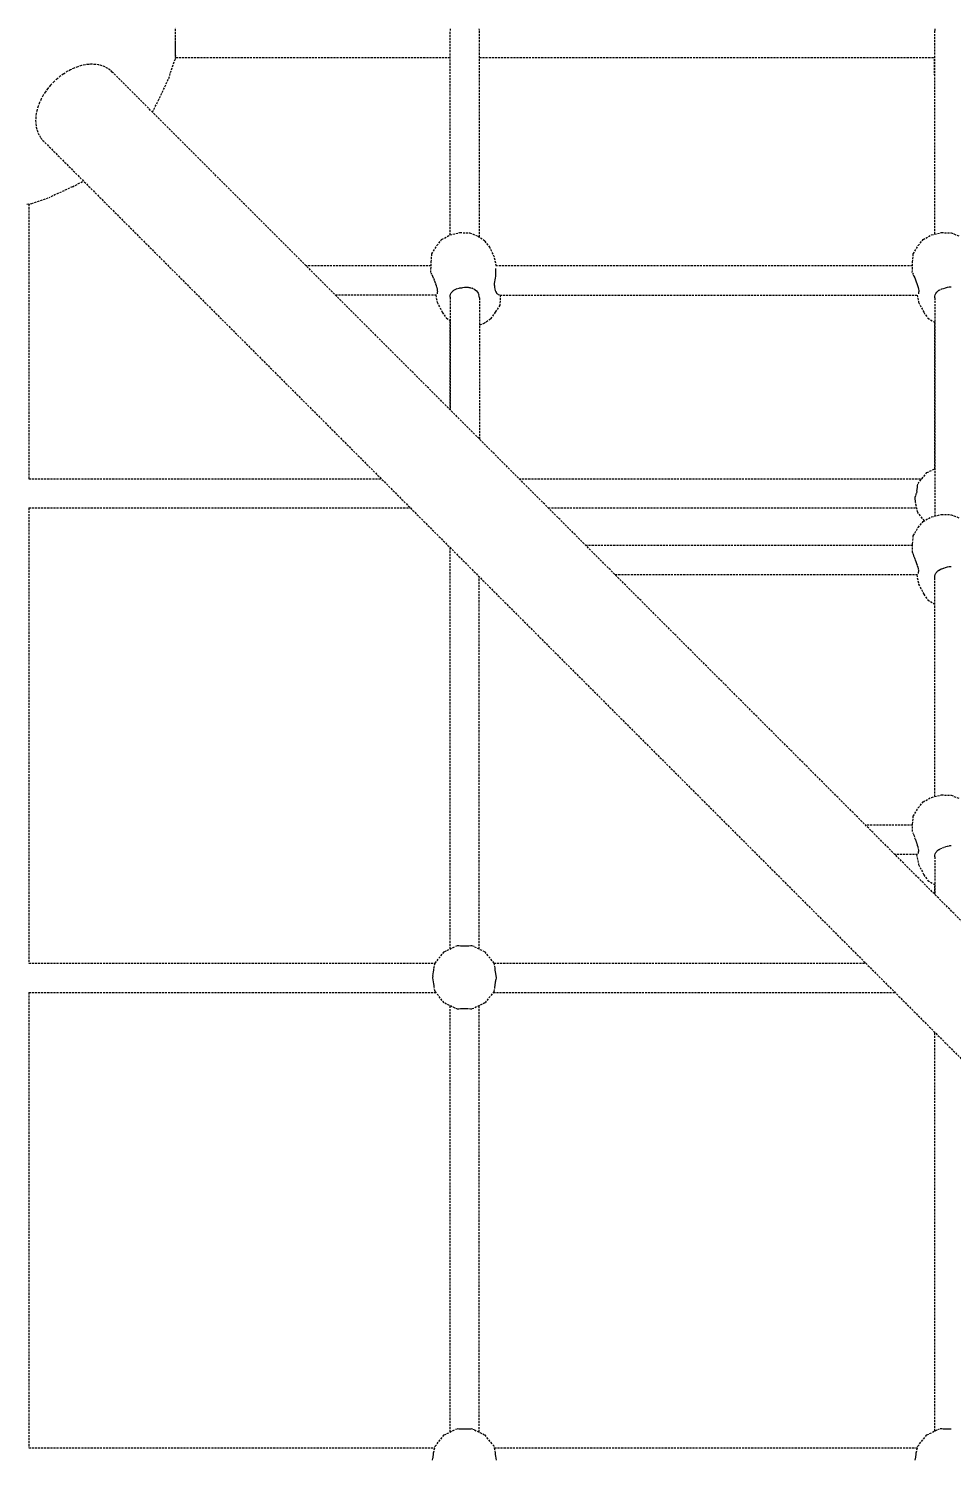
# Model space of a CAD drawing. Header units: millimetres. Extents: x -5899 to 5819, y -5159 to 4068.
# Drawn here: x -1602 to -1035, y 240 to 1122 of the extents above; entities that cross this region are included whole.
import ezdxf

# ---------------------------------------------------------------- set-up
doc = ezdxf.new("R2010")
doc.units = ezdxf.units.MM
doc.linetypes.add('HIDDEN', pattern=[1.905, 1.27, -0.635])
for name, color, linetype in [('DIKOM_ОБЪЕКТ', 7, 'Continuous'), ('DIKOM_РАЗМЕР_ЗОНА', 7, 'Continuous'), ('DIKOM_РАЗМЕР_ОБЪЕКТА', 7, 'Continuous')]:
    doc.layers.add(name, color=color, linetype=linetype)
doc.styles.add('style1', font='arialbd.ttf', dxfattribs={"width": 0.8})
doc.dimstyles.new('1-50', dxfattribs={"dimtxt": 300, "dimasz": 200, "dimexe": 100, "dimexo": 0, "dimgap": 100, "dimtad": 1, "dimtxsty": 'style1', "dimcen": 200, "dimclrd": 7, "dimclre": 7, "dimclrt": 7, "dimadec": 1, "dimazin": 2, "dimtfac": 1, "dimtmove": 0, "dimatfit": 2, "dimfxl": 0, "dimlwd": 25, "dimlwe": 18, "dimarcsym": 0})

# ---------------------------------------------------------------- blocks, each defined once
blk = doc.blocks.new('*D0')
at = {"layer": 'Defpoints', "color": 0, "transparency": 16777216}
for p in [(-587.32, 2301.17), (-4790.55, -2120.14), (-586.68, -2120.14)]:
    blk.add_point(p, dxfattribs=at)
at = {"layer": 'DIKOM_РАЗМЕР_ОБЪЕКТА', "color": 7, "lineweight": 18, "transparency": 16777216}
for p, q in [((-587.32, 2301.17), (-4890.55, 2301.17)), ((-586.68, -2120.14), (-4890.55, -2120.14))]:
    blk.add_line(p, q, dxfattribs=at)
at = {"layer": 'DIKOM_РАЗМЕР_ОБЪЕКТА', "color": 7, "lineweight": 25, "transparency": 16777216}
blk.add_line((-4790.55, 2101.17), (-4790.55, -1920.14), dxfattribs=at)
at = {"layer": 'DIKOM_РАЗМЕР_ОБЪЕКТА', "color": 7, "transparency": 16777216}
for points in [[(-4823.88, 2101.17), (-4757.22, 2101.17), (-4790.55, 2301.17)], [(-4823.88, -1920.14), (-4757.22, -1920.14), (-4790.55, -2120.14)]]:
    blk.add_solid(points, dxfattribs=at)
at = {"layer": 'DIKOM_РАЗМЕР_ОБЪЕКТА', "color": 7, "transparency": 16777216, "insert": (-5069.25, 85.55), "char_height": 300, "attachment_point": 5, "rotation": 90, "style": 'style1'}
blk.add_mtext('{\\fArial|b0|i0|c204|p34;\\H1.16667x;4400}', dxfattribs=at)
blk = doc.blocks.new('*D2')
at = {"layer": 'Defpoints', "color": 0, "transparency": 16777216}
for p in [(-5423.09, 4068.46), (-588.59, 4068.46), (-588.59, -3888.19)]:
    blk.add_point(p, dxfattribs=at)
at = {"layer": 'DIKOM_РАЗМЕР_ЗОНА', "color": 7, "lineweight": 18, "transparency": 16777216}
for p, q in [((-588.59, 4068.46), (-5523.09, 4068.46)), ((-588.59, -3888.19), (-5523.09, -3888.19))]:
    blk.add_line(p, q, dxfattribs=at)
at = {"layer": 'DIKOM_РАЗМЕР_ЗОНА', "color": 7, "lineweight": 25, "transparency": 16777216}
blk.add_line((-5423.09, -3688.19), (-5423.09, 3868.46), dxfattribs=at)
at = {"layer": 'DIKOM_РАЗМЕР_ЗОНА', "color": 7, "transparency": 16777216}
for points in [[(-5456.42, 3868.46), (-5389.75, 3868.46), (-5423.09, 4068.46)], [(-5456.42, -3688.19), (-5389.75, -3688.19), (-5423.09, -3888.19)]]:
    blk.add_solid(points, dxfattribs=at)
at = {"layer": 'DIKOM_РАЗМЕР_ЗОНА', "color": 7, "transparency": 16777216, "insert": (-5701.79, 90.08), "char_height": 300, "attachment_point": 5, "rotation": 90, "style": 'style1'}
blk.add_mtext('{\\fArial|b0|i0|c204|p34;\\H1.16667x;7900}', dxfattribs=at)

msp = doc.modelspace()

# ---------------------------------------------------------------- linework, layer by layer
at = {"layer": 'DIKOM_ОБЪЕКТ', "color": 7, "linetype": 'HIDDEN', "lineweight": 15}
for p, q in [((-1512.024, 1120.089), (-1512.024, 1122.141)), ((-1512.024, 1118.134), (-1512.024, 1120.089)), ((-1343.022, 1121.489), (-1343.091, 1120.513)), ((-1343.09, 994.597), (-1343.091, 1120.513)), ((-1325.091, 1120.515), (-1325.162, 1121.507)), ((-1325.092, 993.117), (-1325.091, 1120.515)), ((-1044.824, 1121.493), (-1044.893, 1120.513)), ((-1044.892, 995.067), (-1044.893, 1120.513)), ((-1512.024, 1116.298), (-1512.024, 1118.134)), ((-1512.024, 1114.575), (-1512.024, 1116.298)), ((-1512.024, 1112.962), (-1512.024, 1114.575)), ((-1512.024, 1111.454), (-1512.024, 1112.962)), ((-1512.024, 1110.055), (-1512.024, 1111.454)), ((-1516.29, 1090.872), (-1512.454, 1102.252)), ((-1512.024, 1105.065), (-1512.454, 1102.252)), ((-1512.024, 1108.784), (-1512.024, 1110.055)), ((-1512.024, 1107.645), (-1512.024, 1108.784)), ((-1512.024, 1106.645), (-1512.024, 1107.645)), ((-1512.024, 1105.789), (-1512.024, 1106.645)), ((-1512.024, 1105.082), (-1512.024, 1105.789)), ((-1512.024, 1104.528), (-1512.024, 1105.082)), ((-1512.024, 1105.065), (-1512.024, 1104.541)), ((-1512.024, 1103.811), (-1343.14, 1103.811)), ((-1343.135, 994.586), (-1343.141, 1103.811)), ((-1325.091, 1103.811), (-1044.943, 1103.811)), ((-1044.937, 995.056), (-1044.943, 1103.811)), ((-1581.056, 1093.716), (-1583.178, 1092.18)), ((-1581.056, 1093.716), (-1578.878, 1095.088)), ((-1576.665, 1096.286), (-1578.878, 1095.088)), ((-1574.443, 1097.301), (-1576.665, 1096.286)), ((-1572.214, 1098.137), (-1574.443, 1097.301)), ((-1569.979, 1098.793), (-1572.214, 1098.137)), ((-1567.74, 1099.267), (-1569.979, 1098.793)), ((-1565.513, 1099.549), (-1567.74, 1099.267)), ((-1564.364, 1099.618), (-1565.513, 1099.549)), ((-1563.327, 1099.632), (-1564.364, 1099.618)), ((-1561.21, 1099.513), (-1563.327, 1099.632)), ((-1559.189, 1099.195), (-1561.21, 1099.513)), ((-1557.272, 1098.682), (-1559.189, 1099.195)), ((-1555.469, 1097.977), (-1557.272, 1098.682)), ((-1553.804, 1097.092), (-1555.469, 1097.977)), ((-1552.3, 1096.048), (-1553.804, 1097.092)), ((-1550.967, 1094.864), (-1552.3, 1096.048)), ((-651.806, 195.702), (-1550.967, 1094.864)), ((-1590.629, 1084.752), (-1592.15, 1082.668)), ((-1588.969, 1086.752), (-1590.629, 1084.752)), ((-1588.969, 1086.752), (-1587.182, 1088.653)), ((-1587.182, 1088.653), (-1585.226, 1090.488)), ((-1585.226, 1090.488), (-1583.178, 1092.18)), ((-1522.712, 1077.144), (-1516.29, 1090.872)), ((-1595.765, 1076.07), (-1596.624, 1073.809)), ((-1594.726, 1078.313), (-1595.765, 1076.07)), ((-1593.518, 1080.517), (-1594.726, 1078.313)), ((-1592.15, 1082.668), (-1593.518, 1080.517)), ((-1526.271, 1070.168), (-1522.712, 1077.144)), ((-1598.067, 1067.126), (-1598.163, 1064.984)), ((-1597.778, 1069.321), (-1598.067, 1067.126)), ((-1597.297, 1071.553), (-1597.778, 1069.321)), ((-1596.624, 1073.809), (-1597.297, 1071.553)), ((-1598.163, 1064.984), (-1598.067, 1062.915)), ((-1598.067, 1062.915), (-1597.783, 1060.943)), ((-1597.783, 1060.943), (-1597.319, 1059.08)), ((-1597.319, 1059.08), (-1596.68, 1057.331)), ((-1596.68, 1057.331), (-1595.878, 1055.709)), ((-1595.878, 1055.709), (-1594.925, 1054.229)), ((-1594.925, 1054.229), (-1593.838, 1052.901)), ((-1593.838, 1052.901), (-694.453, 153.497)), ((-1575.524, 1024.244), (-1589.185, 1017.855)), ((-1575.524, 1024.244), (-1568.689, 1027.752)), ((-1603.522, 1013.494), (-1600.588, 1013.97)), ((-1602.34, 1013.494), (-1602.34, 844.566)), ((-1600.588, 1013.97), (-1589.185, 1017.855)), ((-1343.233, 994.563), (-1337.086, 996.053)), ((-1337.086, 996.053), (-1331.085, 995.87)), ((-1331.085, 995.87), (-1326.421, 994.049)), ((-1046.974, 994.563), (-1040.827, 996.053)), ((-1040.827, 996.053), (-1034.827, 995.87)), ((-1034.827, 995.87), (-1030.162, 994.049)), ((-1354.344, 982.931), (-1351.312, 988.015)), ((-1351.312, 988.015), (-1348.311, 991.694)), ((-1348.311, 991.694), (-1343.233, 994.563)), ((-1321.809, 990.817), (-1326.421, 994.049)), ((-1321.809, 990.817), (-1318.666, 986.768)), ((-1058.086, 982.931), (-1055.054, 988.015)), ((-1055.054, 988.015), (-1052.052, 991.694)), ((-1052.052, 991.694), (-1046.974, 994.563)), ((-1354.777, 978.015), (-1354.344, 982.931)), ((-1315.872, 980.987), (-1318.666, 986.768)), ((-1314.663, 975.304), (-1315.872, 980.987)), ((-1058.518, 978.015), (-1058.086, 982.931)), ((-1354.844, 975.608), (-1431.711, 975.608)), ((-1354.959, 971.513), (-1354.777, 978.015)), ((-1354.886, 971.173), (-1354.494, 970.415)), ((-1354.417, 970.262), (-1353.963, 969.317)), ((-1315.018, 971.355), (-1315.022, 972.255)), ((-1315.021, 972.358), (-1314.998, 973.178)), ((-1314.987, 970.325), (-1315.015, 971.301)), ((-1314.998, 973.178), (-1314.946, 973.906)), ((-1314.929, 969.239), (-1314.984, 970.27)), ((-1058.586, 975.608), (-1314.728, 975.608)), ((-1058.7, 971.513), (-1058.518, 978.015)), ((-1058.627, 971.171), (-1058.224, 970.392)), ((-1058.191, 970.33), (-1057.7, 969.308)), ((-1057.67, 969.246), (-1057.197, 968.18)), ((-1353.893, 969.164), (-1353.451, 968.171)), ((-1353.39, 968.028), (-1352.961, 966.992)), ((-1352.912, 966.865), (-1352.507, 965.808)), ((-1352.467, 965.696), (-1352.097, 964.629)), ((-1352.063, 964.527), (-1351.727, 963.466)), ((-1351.702, 963.377), (-1351.417, 962.356)), ((-1351.381, 962.201), (-1351.174, 961.317)), ((-1351.161, 961.249), (-1350.997, 960.368)), ((-1341.208, 960.311), (-1340.487, 960.837)), ((-1340.445, 960.864), (-1339.63, 961.292)), ((-1339.58, 961.317), (-1338.693, 961.64)), ((-1338.575, 961.675), (-1337.613, 961.896)), ((-1337.544, 961.906), (-1337.061, 961.958)), ((-1337.061, 961.958), (-1336.518, 962.018)), ((-1336.441, 962.022), (-1335.985, 962.021)), ((-1335.985, 962.021), (-1335.368, 962.186)), ((-1335.283, 962.205), (-1334.184, 962.375)), ((-1334.091, 962.388), (-1332.985, 962.436)), ((-1332.81, 962.436), (-1331.732, 962.36)), ((-1331.657, 962.35), (-1330.622, 962.155)), ((-1330.556, 962.138), (-1329.585, 961.832)), ((-1328.915, 961.529), (-1329.527, 961.811)), ((-1328.578, 961.373), (-1327.755, 960.854)), ((-1327.674, 960.794), (-1326.951, 960.182)), ((-1315.794, 963.456), (-1315.766, 964.568)), ((-1315.794, 963.456), (-1315.727, 962.389)), ((-1315.765, 964.61), (-1315.655, 965.735)), ((-1315.724, 962.352), (-1315.562, 961.351)), ((-1315.652, 965.779), (-1315.457, 966.904)), ((-1315.556, 961.315), (-1315.307, 960.401)), ((-1315.448, 966.951), (-1315.174, 968.06)), ((-1315.161, 968.112), (-1314.906, 968.92)), ((-1057.17, 968.121), (-1056.712, 967.015)), ((-1056.688, 966.958), (-1056.26, 965.837)), ((-1056.24, 965.785), (-1055.848, 964.659)), ((-1055.831, 964.611), (-1055.478, 963.497)), ((-1055.452, 963.41), (-1055.156, 962.345)), ((-1055.121, 962.199), (-1054.912, 961.305)), ((-1054.906, 961.27), (-1054.736, 960.355)), ((-1043.024, 959.986), (-1042.291, 960.521)), ((-1042.253, 960.547), (-1041.424, 960.983)), ((-1041.011, 961.138), (-1040.47, 961.334)), ((-1040.43, 961.348), (-1039.622, 961.534)), ((-1039.355, 961.665), (-1038.303, 962.07)), ((-1038.249, 962.088), (-1037.147, 962.383)), ((-1037.088, 962.396), (-1035.957, 962.571)), ((-1035.893, 962.579), (-1034.758, 962.628)), ((-1351.492, 957.607), (-1413.711, 957.607)), ((-1352.001, 957.607), (-1351.058, 953.171)), ((-1351.058, 953.171), (-1347.908, 946.971)), ((-1350.989, 960.307), (-1350.893, 959.542)), ((-1350.921, 958.321), (-1350.875, 958.819)), ((-1350.871, 958.86), (-1350.891, 959.49)), ((-1343.09, 956.204), (-1343.085, 886.982)), ((-1343.087, 956.244), (-1343.024, 957.156)), ((-1343.014, 957.198), (-1342.797, 958.051)), ((-1342.779, 958.089), (-1342.413, 958.881)), ((-1342.39, 958.915), (-1341.889, 959.627)), ((-1341.861, 959.66), (-1341.244, 960.281)), ((-1326.919, 960.147), (-1326.301, 959.443)), ((-1326.276, 959.409), (-1325.776, 958.719)), ((-1325.757, 958.682), (-1325.392, 957.874)), ((-1325.16, 956.92), (-1325.38, 957.834)), ((-1325.092, 955.871), (-1325.156, 956.873)), ((-1325.092, 955.871), (-1325.098, 868.993)), ((-1315.298, 960.367), (-1314.969, 959.573)), ((-1314.956, 959.542), (-1314.547, 958.886)), ((-1314.53, 958.859), (-1314.058, 958.341)), ((-1314.036, 958.317), (-1313.517, 957.935)), ((-1313.491, 957.916), (-1312.924, 957.688)), ((-1312.2, 957.607), (-1312.481, 951.374)), ((-1312.432, 957.607), (-1055.233, 957.607)), ((-1055.742, 957.607), (-1054.799, 953.171)), ((-1054.799, 953.171), (-1051.648, 946.971)), ((-1054.732, 960.326), (-1054.633, 959.531)), ((-1054.663, 958.313), (-1054.615, 958.831)), ((-1054.613, 958.851), (-1054.633, 959.506)), ((-1044.892, 955.897), (-1044.829, 956.819)), ((-1044.892, 955.897), (-1044.892, 821.617)), ((-1044.826, 956.849), (-1044.603, 957.715)), ((-1044.595, 957.748), (-1044.225, 958.547)), ((-1044.209, 958.578), (-1043.702, 959.299)), ((-1043.68, 959.328), (-1043.054, 959.958)), ((-1347.908, 946.971), (-1345.374, 943.402)), ((-1345.374, 943.402), (-1343.088, 942.014)), ((-1318.265, 942.836), (-1321.96, 940.225)), ((-1315.342, 947.136), (-1318.265, 942.836)), ((-1312.481, 951.374), (-1315.342, 947.136)), ((-1051.648, 946.971), (-1049.115, 943.402)), ((-1049.115, 943.402), (-1044.892, 940.837)), ((-1343.128, 887.025), (-1343.132, 942.039)), ((-1321.96, 940.225), (-1325.093, 939.07)), ((-1044.928, 850.656), (-1044.934, 940.862)), ((-1055.171, 841.558), (-1049.777, 848.321)), ((-1049.777, 848.321), (-1044.892, 850.673)), ((-1602.422, 844.566), (-1385.536, 844.595)), ((-1300.705, 844.602), (-1052.744, 844.6)), ((-1055.941, 836.88), (-1055.729, 838.024)), ((-1055.715, 838.098), (-1055.546, 839.182)), ((-1055.536, 839.246), (-1055.411, 840.242)), ((-1055.405, 840.296), (-1055.325, 841.204)), ((-1057.012, 832.587), (-1056.868, 833.066)), ((-1056.918, 831.991), (-1057.012, 832.587)), ((-1056.788, 830.937), (-1056.91, 831.928)), ((-1056.846, 833.14), (-1056.539, 834.275)), ((-1056.707, 830.028), (-1056.788, 830.937)), ((-1055.361, 823.855), (-1056.688, 829.669)), ((-1056.517, 834.354), (-1056.383, 834.908)), ((-1056.384, 834.908), (-1056.233, 835.527)), ((-1055.959, 836.797), (-1056.213, 835.613)), ((-1602.422, 826.66), (-1367.569, 826.628)), ((-1602.34, 826.66), (-1602.34, 546.368)), ((-1282.728, 826.625), (-1055.994, 826.624)), ((-1051.249, 818.698), (-1055.361, 823.855)), ((-1052.052, 818.244), (-1046.974, 821.112)), ((-1046.974, 821.112), (-1040.827, 822.603)), ((-1040.827, 822.603), (-1034.827, 822.42)), ((-1034.827, 822.42), (-1030.162, 820.599)), ((-1058.086, 809.481), (-1055.054, 814.566)), ((-1055.054, 814.566), (-1052.052, 818.244)), ((-1343.126, 555.197), (-1343.128, 802.186)), ((-1058.549, 803.443), (-1259.547, 803.443)), ((-1058.67, 799.144), (-1058.518, 804.566)), ((-1058.518, 804.566), (-1058.086, 809.481)), ((-1058.669, 799.144), (-1058.343, 798.327)), ((-1058.266, 798.128), (-1057.918, 797.122)), ((-1057.884, 797.013), (-1057.428, 795.984)), ((-1057.393, 795.904), (-1056.942, 794.813)), ((-1056.912, 794.742), (-1056.489, 793.634)), ((-1056.467, 793.569), (-1056.08, 792.458)), ((-1325.158, 555.119), (-1325.16, 784.218)), ((-1055.478, 785.443), (-1241.547, 785.443)), ((-1056.06, 792.398), (-1055.711, 791.296)), ((-1056.016, 785.443), (-1054.799, 779.722)), ((-1055.696, 791.243), (-1055.402, 790.187)), ((-1055.391, 790.142), (-1055.158, 789.147)), ((-1055.13, 788.997), (-1054.981, 788.198)), ((-1054.977, 788.162), (-1054.879, 787.373)), ((-1054.908, 786.154), (-1054.859, 786.667)), ((-1054.858, 786.692), (-1054.878, 787.342)), ((-1044.892, 783.743), (-1044.829, 784.664)), ((-1044.826, 784.694), (-1044.603, 785.56)), ((-1044.595, 785.592), (-1044.225, 786.391)), ((-1044.209, 786.422), (-1043.702, 787.143)), ((-1043.68, 787.172), (-1043.054, 787.803)), ((-1043.024, 787.831), (-1042.291, 788.365)), ((-1042.253, 788.391), (-1041.424, 788.827)), ((-1041.378, 788.848), (-1040.649, 789.114)), ((-1040.43, 789.193), (-1039.884, 789.318)), ((-1039.884, 789.318), (-1039.451, 789.54)), ((-1039.355, 789.584), (-1038.303, 789.99)), ((-1038.249, 790.007), (-1037.147, 790.302)), ((-1037.088, 790.315), (-1035.957, 790.49)), ((-1035.893, 790.498), (-1034.758, 790.547)), ((-1054.799, 779.722), (-1051.648, 773.521)), ((-1044.892, 648.994), (-1044.892, 783.742)), ((-1051.648, 773.521), (-1049.115, 769.952)), ((-1049.115, 769.952), (-1044.892, 767.387)), ((-1044.929, 648.985), (-1044.93, 767.41)), ((-1055.054, 641.942), (-1052.052, 645.621)), ((-1052.052, 645.621), (-1046.974, 648.489)), ((-1046.974, 648.489), (-1040.827, 649.979)), ((-1040.827, 649.979), (-1034.827, 649.796)), ((-1034.827, 649.796), (-1030.162, 647.975)), ((-1058.518, 631.942), (-1058.086, 636.857)), ((-1058.086, 636.857), (-1055.054, 641.942)), ((-1058.537, 631.279), (-1087.382, 631.279)), ((-1058.645, 627.422), (-1058.518, 631.942)), ((-1058.421, 626.93), (-1058.112, 626.157)), ((-1058.006, 625.878), (-1057.72, 625.049)), ((-1057.63, 624.762), (-1057.376, 623.888)), ((-1057.295, 623.61), (-1056.915, 622.695)), ((-1056.816, 622.444), (-1056.458, 621.502)), ((-1056.376, 621.274), (-1056.044, 620.32)), ((-1055.977, 620.109), (-1055.673, 619.153)), ((-1055.619, 618.965), (-1055.362, 618.041)), ((-1055.323, 617.879), (-1055.159, 617.178)), ((-1055.089, 616.857), (-1054.941, 616.055)), ((-1042.235, 616.486), (-1041.458, 616.895)), ((-1041.376, 616.935), (-1040.534, 617.242)), ((-1040.028, 617.371), (-1039.427, 617.68)), ((-1039.318, 617.725), (-1038.342, 618.101)), ((-1038.224, 618.14), (-1037.205, 618.412)), ((-1037.076, 618.442), (-1036.033, 618.604)), ((-1034.839, 618.669), (-1035.893, 618.624)), ((-1055.433, 613.279), (-1069.382, 613.279)), ((-1056.113, 613.279), (-1054.799, 607.099)), ((-1054.923, 615.924), (-1054.836, 615.227)), ((-1054.862, 614.003), (-1054.819, 614.454)), ((-1054.812, 614.543), (-1054.83, 615.115)), ((-1044.891, 611.818), (-1044.889, 588.786)), ((-1044.887, 611.891), (-1044.826, 612.77)), ((-1044.81, 612.84), (-1044.599, 613.665)), ((-1044.57, 613.729), (-1044.218, 614.49)), ((-1044.179, 614.55), (-1043.698, 615.236)), ((-1043.648, 615.291), (-1043.057, 615.888)), ((-1042.996, 615.938), (-1042.306, 616.441)), ((-1054.799, 607.099), (-1051.648, 600.897)), ((-1051.648, 600.897), (-1049.115, 597.329)), ((-1049.115, 597.329), (-1044.89, 594.763)), ((-1044.928, 588.824), (-1044.928, 594.786)), ((-1346.77, 553.442), (-1340.09, 556.659)), ((-1338.868, 557.049), (-1339.782, 556.746)), ((-1337.825, 557.043), (-1338.654, 557.126)), ((-1336.707, 556.96), (-1337.768, 557.036)), ((-1335.509, 556.909), (-1336.526, 556.951)), ((-1334.227, 556.89), (-1335.434, 556.906)), ((-1332.89, 556.906), (-1334.143, 556.888)), ((-1331.569, 556.96), (-1332.737, 556.91)), ((-1330.416, 557.045), (-1331.503, 556.965)), ((-1329.794, 557.11), (-1330.358, 557.052)), ((-1329.346, 556.946), (-1329.794, 557.11)), ((-1328.369, 556.628), (-1329.096, 556.865)), ((-1328.188, 556.578), (-1321.675, 553.442)), ((-1602.421, 546.368), (-1352.363, 546.401)), ((-1353.057, 543.36), (-1352.355, 546.44)), ((-1352.355, 546.44), (-1346.77, 553.442)), ((-1316.09, 546.44), (-1321.675, 553.442)), ((-1315.389, 543.368), (-1316.09, 546.44)), ((-1316.083, 546.405), (-1087.351, 546.403)), ((-1353.709, 538.602), (-1353.9, 537.708)), ((-1353.678, 538.758), (-1353.495, 539.747)), ((-1353.456, 539.963), (-1353.287, 541.045)), ((-1353.28, 541.099), (-1353.156, 542.094)), ((-1353.156, 542.094), (-1353.075, 543.005)), ((-1315.305, 542.262), (-1315.382, 543.181)), ((-1315.179, 541.201), (-1315.301, 542.215)), ((-1315.001, 540.036), (-1315.172, 541.145)), ((-1314.774, 538.795), (-1314.991, 539.97)), ((-1314.544, 537.708), (-1314.76, 538.72)), ((-1353.559, 536.152), (-1353.812, 537.329)), ((-1353.334, 534.937), (-1353.546, 536.077)), ((-1353.154, 533.791), (-1353.324, 534.873)), ((-1353.023, 532.739), (-1353.147, 533.737)), ((-1352.941, 531.822), (-1353.023, 532.738)), ((-1352.355, 528.976), (-1352.924, 531.471)), ((-1346.77, 521.974), (-1352.355, 528.976)), ((-1316.09, 528.976), (-1321.675, 521.974)), ((-1316.09, 528.976), (-1315.521, 531.47)), ((-1315.508, 531.753), (-1315.427, 532.682)), ((-1315.417, 532.78), (-1315.29, 533.796)), ((-1315.28, 533.855), (-1315.109, 534.95)), ((-1315.096, 535.018), (-1314.995, 535.559)), ((-1314.995, 535.559), (-1314.883, 536.164)), ((-1314.867, 536.24), (-1314.615, 537.416)), ((-1602.421, 528.462), (-1351.917, 528.428)), ((-1602.34, 528.462), (-1602.34, 248.17)), ((-1340.09, 518.756), (-1346.77, 521.974)), ((-1343.126, 257.868), (-1343.129, 520.22)), ((-1321.675, 521.974), (-1328.194, 518.834)), ((-1325.158, 257.791), (-1325.161, 520.294)), ((-1316.527, 528.428), (-1069.374, 528.427)), ((-1339.741, 518.656), (-1339.284, 518.504)), ((-1339.284, 518.504), (-1338.817, 518.349)), ((-1338.655, 518.289), (-1337.763, 518.379)), ((-1337.703, 518.383), (-1336.637, 518.459)), ((-1336.569, 518.462), (-1335.43, 518.51)), ((-1335.353, 518.51), (-1334.143, 518.527)), ((-1334.058, 518.525), (-1332.86, 518.51)), ((-1332.86, 518.51), (-1331.968, 518.473)), ((-1331.652, 518.459), (-1330.581, 518.383)), ((-1330.52, 518.379), (-1329.794, 518.305)), ((-1329.452, 518.432), (-1328.51, 518.744)), ((-1044.928, 258.449), (-1044.931, 503.982)), ((-1352.355, 249.111), (-1346.77, 256.114)), ((-1346.77, 256.114), (-1340.09, 259.33)), ((-1338.871, 259.72), (-1339.782, 259.417)), ((-1337.828, 259.714), (-1338.654, 259.797)), ((-1336.711, 259.633), (-1337.768, 259.708)), ((-1335.512, 259.581), (-1336.526, 259.623)), ((-1334.232, 259.561), (-1335.434, 259.577)), ((-1332.893, 259.577), (-1334.143, 259.56)), ((-1331.569, 259.632), (-1332.733, 259.582)), ((-1330.417, 259.717), (-1331.5, 259.637)), ((-1329.794, 259.782), (-1330.355, 259.723)), ((-1329.346, 259.619), (-1329.794, 259.782)), ((-1328.369, 259.299), (-1329.096, 259.537)), ((-1328.185, 259.249), (-1321.675, 256.114)), ((-1316.09, 249.111), (-1321.675, 256.114)), ((-1055.361, 249.111), (-1049.777, 256.114)), ((-1049.777, 256.114), (-1041.892, 259.91)), ((-1040.706, 259.827), (-1041.584, 259.944)), ((-1039.631, 259.714), (-1040.62, 259.814)), ((-1038.513, 259.633), (-1039.57, 259.708)), ((-1037.314, 259.581), (-1038.444, 259.627)), ((-1036.034, 259.561), (-1037.236, 259.577)), ((-1034.696, 259.577), (-1035.946, 259.56)), ((-1602.421, 248.17), (-1352.562, 248.203)), ((-1353.255, 245.163), (-1352.355, 249.111)), ((-1315.191, 245.17), (-1316.09, 249.111)), ((-1315.884, 248.207), (-1055.568, 248.206)), ((-1056.262, 245.163), (-1055.361, 249.111)), ((-1353.877, 240.562), (-1353.665, 241.702)), ((-1353.654, 241.767), (-1353.587, 242.198)), ((-1353.587, 242.198), (-1353.485, 242.847)), ((-1353.479, 242.903), (-1353.355, 243.895)), ((-1353.355, 243.896), (-1353.274, 244.807)), ((-1315.107, 244.065), (-1315.183, 244.983)), ((-1314.98, 243.004), (-1315.103, 244.018)), ((-1314.802, 241.839), (-1314.973, 242.948)), ((-1314.576, 240.597), (-1314.793, 241.773)), ((-1056.897, 240.485), (-1056.685, 241.625)), ((-1056.67, 241.703), (-1056.594, 242.198)), ((-1056.594, 242.198), (-1056.502, 242.783)), ((-1056.491, 242.851), (-1056.368, 243.843)), ((-1056.36, 243.901), (-1056.281, 244.807))]:
    msp.add_line(p, q, dxfattribs=at)

# ---------------------------------------------------------------- dimensions: what is measured, and where the dimension line sits
at = {"layer": 'DIKOM_РАЗМЕР_ЗОНА'}
dim = msp.add_linear_dim(base=(-5423.085, 4068.456), p1=(-588.589, -3888.186), p2=(-588.589, 4068.456), angle=90, text='{\\fArial|b0|i0|c204|p34;\\H1.16667x;7900}', dimstyle='1-50', dxfattribs=at)
dim.commit()
dim.dimension.update_dxf_attribs({"geometry": '*D2', "text_midpoint": (-5423.085, 90.075), "dimtype": 161})
at = {"layer": 'DIKOM_РАЗМЕР_ОБЪЕКТА'}
dim = msp.add_linear_dim(base=(-4790.551, -2120.137), p1=(-587.32, 2301.167), p2=(-586.678, -2120.137), angle=90, text='{\\fArial|b0|i0|c204|p34;\\H1.16667x;4400}', dimstyle='1-50', dxfattribs=at)
dim.commit()
dim.dimension.update_dxf_attribs({"geometry": '*D0', "text_midpoint": (-4790.551, 85.551), "dimtype": 160})

doc.saveas('drawing.dxf')
